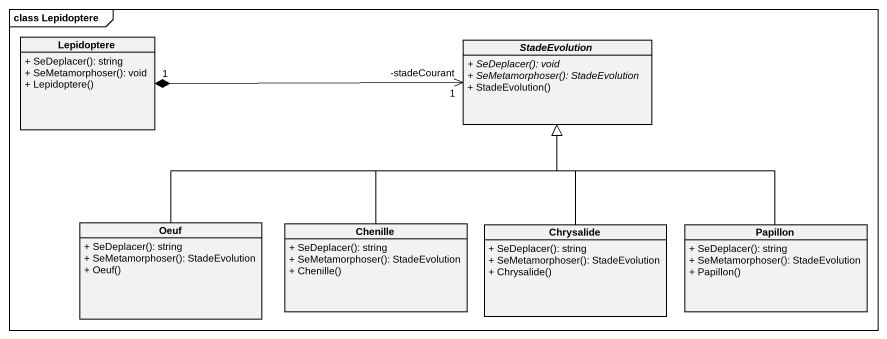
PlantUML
@startuml
mainframe class Lepidoptere
hide circle
hide empty members
skinparam classAttributeIconSize 0
class Lepidoptere {
  + SeDeplacer(): string
  + SeMetamorphoser(): void
  + Lepidoptere()
}
abstract class StadeEvolution {
  {abstract} + SeDeplacer(): void
  {abstract} + SeMetamorphoser(): StadeEvolution
  + StadeEvolution()
}
class Oeuf {
  + SeDeplacer(): string
  + SeMetamorphoser(): StadeEvolution
  + Oeuf()
}
class Chenille {
  + SeDeplacer(): string
  + SeMetamorphoser(): StadeEvolution
  + Chenille()
}
class Chrysalide {
  + SeDeplacer(): string
  + SeMetamorphoser(): StadeEvolution
  + Chrysalide()
}
class Papillon {
  + SeDeplacer(): string
  + SeMetamorphoser(): StadeEvolution
  + Papillon()
}
StadeEvolution "-stadeCourant\n1" <-left-* "1" Lepidoptere
Oeuf -right-|> StadeEvolution
Chenille -up-|> StadeEvolution
Chrysalide -up-|> StadeEvolution
Papillon -up-|> StadeEvolution
@enduml
